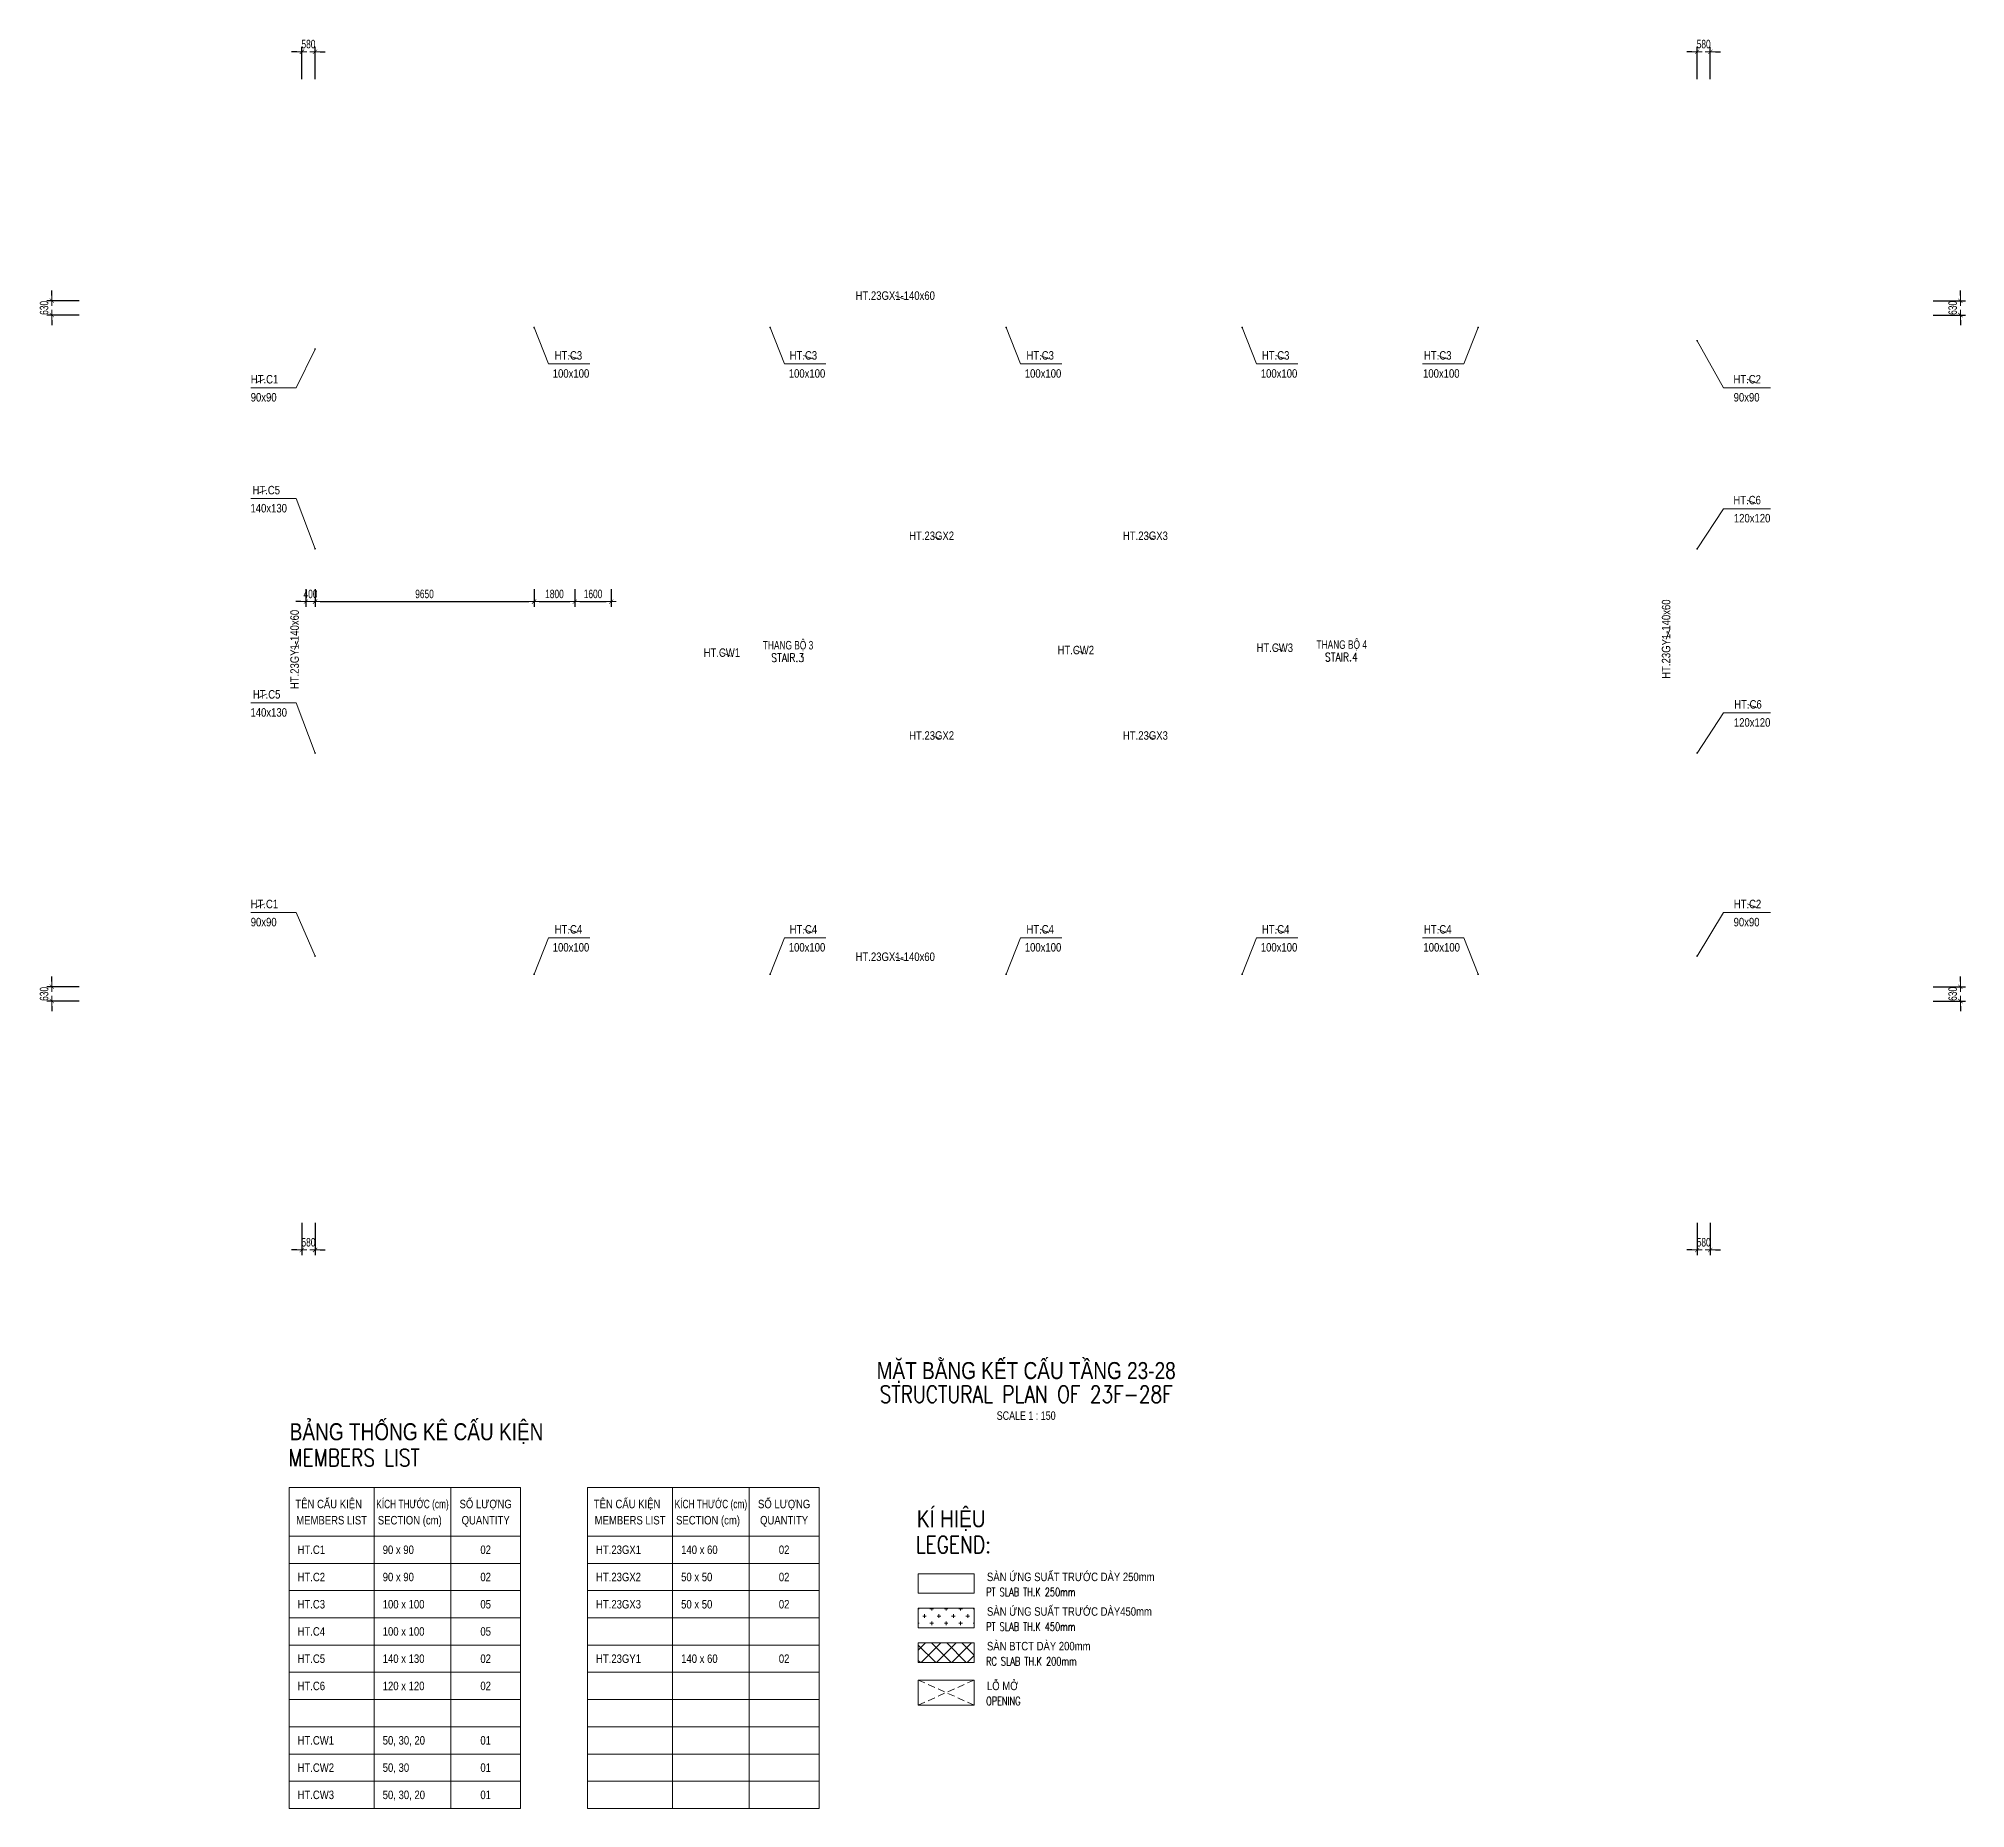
# Model space of a CAD drawing. Header units: millimetres. Extents: x 118516 to 203425, y -27310 to 50684.
import ezdxf
from ezdxf.enums import TextEntityAlignment as Align

# ---------------------------------------------------------------- set-up
doc = ezdxf.new("R2010")
doc.units = ezdxf.units.MM
doc.linetypes.add('DASHED2', pattern=[9.525, 6.35, -3.175])
doc.layers.get('Defpoints').update_dxf_attribs({"color": 151, "lineweight": 9})
for name, color, linetype, lineweight in [('$0$NDC_S_ANNO', 7, 'Continuous', 20), ('$0$NDC_S_DIM', 1, 'Continuous', 15), ('NDC_S_ANNO', 7, 'Continuous', 20), ('NDC_S_BEAM NAME', 7, 'Continuous', 9), ('NDC_S_COLUMN NAME', 7, 'Continuous', 9), ('NDC_S_DIM', 1, 'Continuous', 15), ('NDC_S_ENG TEXT', 2, 'Continuous', 20), ('NDC_S_ENG TITLE', 3, 'Continuous', 20), ('NDC_S_HATCH MATERIAL', 8, 'Continuous', 13), ('NDC_S_LEADER', 1, 'Continuous', 15), ('NDC_S_OPENING', 9, 'DASHED2', 13), ('NDC_S_SLAB', 2, 'Continuous', 20), ('NDC_S_TEXT SYMBOL', 7, 'Continuous', 20), ('NDC_S_VN TEXT', 7, 'Continuous', 20), ('NDC_S_VN TITLE', 6, 'Continuous', 35), ('NDC_Table', 3, 'Continuous', 20)]:
    doc.layers.add(name, color=color, linetype=linetype, lineweight=lineweight)
doc.styles.add('$0$ARIAL', font='arial.ttf', dxfattribs={"width": 0.8})
doc.styles.add('$0$NDC_DIM', font='', dxfattribs={"width": 0.75})
doc.styles.add('$0$NDC_EN TXT', font='romans.shx', dxfattribs={"width": 0.8})
doc.styles.add('NDC_ANNO', font='', dxfattribs={"width": 0.8})
doc.styles.add('NDC_BAR 2', font='romans.shx', dxfattribs={"width": 0.8})
doc.styles.add('NDC_DIM', font='', dxfattribs={"width": 0.75})
doc.styles.add('NDC_EN TXT', font='romans.shx', dxfattribs={"width": 0.8})
doc.styles.add('NDC_VIE TXT', font='arial.ttf', dxfattribs={"width": 0.8})
doc.styles.get('$0$NDC_DIM').set_extended_font_data('Dotum')
doc.styles.get('NDC_ANNO').set_extended_font_data('Dotum')
doc.styles.get('NDC_DIM').set_extended_font_data('Dotum')
doc.dimstyles.new('$0$NDC_dim_iso', dxfattribs={"dimtxt": 2.5, "dimasz": 1, "dimexe": 1.5, "dimexo": 2.5, "dimgap": 1, "dimtad": 1, "dimdec": 0, "dimzin": 0, "dimdsep": 46, "dimtxsty": '$0$NDC_DIM', "dimblk": '$0$DIMMARK', "dimcen": 0.09, "dimdle": 1.2, "dimclrd": 1, "dimclre": 1, "dimclrt": 3, "dimadec": 0, "dimazin": 0, "dimtfac": 1, "dimtdec": 0, "dimtix": 1, "dimtofl": 0, "dimtmove": 0, "dimatfit": 3, "dimfxl": 8, "dimfxlon": 1, "dimtolj": 1, "dimtzin": 0, "dimarcsym": 0})
doc.dimstyles.new('NDC_dim_150', dxfattribs={"dimscale": 150, "dimtxt": 2.5, "dimasz": 1.5, "dimexe": 1.5, "dimexo": 2.5, "dimgap": 1, "dimtad": 1, "dimdec": 0, "dimzin": 0, "dimdsep": 46, "dimtxsty": 'NDC_DIM', "dimblk": 'DIMMARK', "dimcen": 0.09, "dimdle": 1.2, "dimclrd": 1, "dimclre": 1, "dimclrt": 3, "dimadec": 0, "dimazin": 0, "dimtfac": 1, "dimtdec": 0, "dimtix": 1, "dimtofl": 0, "dimtmove": 0, "dimatfit": 3, "dimfxl": 8, "dimfxlon": 1, "dimtolj": 1, "dimtzin": 0, "dimarcsym": 0})
doc.dimstyles.new('NDC_dim_200', dxfattribs={"dimscale": 200, "dimtxt": 2.5, "dimasz": 1.5, "dimexe": 1.5, "dimexo": 2.5, "dimgap": 1, "dimtad": 1, "dimdec": 0, "dimzin": 0, "dimdsep": 46, "dimtxsty": 'NDC_DIM', "dimblk": 'DIMMARK', "dimcen": 0.09, "dimdle": 1.2, "dimclrd": 1, "dimclre": 1, "dimclrt": 3, "dimadec": 0, "dimazin": 0, "dimtfac": 1, "dimtdec": 0, "dimtix": 1, "dimtofl": 0, "dimtmove": 0, "dimatfit": 3, "dimfxl": 6, "dimfxlon": 1, "dimtolj": 1, "dimtzin": 0, "dimarcsym": 0})

# ---------------------------------------------------------------- blocks, each defined once
blk = doc.blocks.new('Drawing name_symbol')
at = {"layer": 'NDC_S_ENG TITLE', "style": 'NDC_EN TXT', "width": 0.8}
blk.add_attdef('SECTDET1', text='', height=5, dxfattribs=at).set_placement((0, 1.01), align=Align.CENTER)
at = {"layer": 'NDC_S_TEXT SYMBOL', "lineweight": 25, "style": 'NDC_ANNO', "width": 0.8}
blk.add_attdef('SSCALE', text='', height=2.5, dxfattribs=at).set_placement((0, -4), align=Align.CENTER)
at = {"layer": 'NDC_S_VN TITLE', "style": 'NDC_VIE TXT', "width": 0.8}
blk.add_attdef('SECTDET2', text='', height=5, dxfattribs=at).set_placement((0, 7.97), align=Align.CENTER)
blk = doc.blocks.new('$0$DIMMARK')
at = {"layer": '$0$NDC_S_DIM', "color": 1}
blk.add_line((-1.5, 0), (1, 0), dxfattribs=at)
at = {"layer": '$0$NDC_S_DIM', "color": 2, "const_width": 0.1}
blk.add_lwpolyline([(-0.42, -0.42), (0.42, 0.42)], dxfattribs=at)
blk = doc.blocks.new('DIMMARK')
at = {"layer": 'NDC_S_DIM', "color": 1}
blk.add_line((-1.5, 0), (1, 0), dxfattribs=at)
at = {"layer": 'NDC_S_DIM', "color": 2, "const_width": 0.1}
blk.add_lwpolyline([(-0.42, -0.42), (0.42, 0.42)], dxfattribs=at)
blk = doc.blocks.new('*D19')
at = {"layer": 'Defpoints', "color": 0, "ltscale": 100, "transparency": 16777216}
for p in [(130300, 26791), (130700, 26791), (130700, 25871)]:
    blk.add_point(p, dxfattribs=at)
at = {"layer": 'NDC_S_DIM', "color": 1, "lineweight": -2, "ltscale": 100, "transparency": 16777216}
for p, q in [((130300, 26416), (130300, 25646)), ((130700, 26416), (130700, 25646)), ((130075, 25871), (129850, 25871)), ((130925, 25871), (131150, 25871))]:
    blk.add_line(p, q, dxfattribs=at)
at = {"layer": 'NDC_S_DIM', "color": 1, "lineweight": -2, "ltscale": 100, "transparency": 16777216, "xscale": 225, "yscale": 225, "zscale": 225}
blk.add_blockref('DIMMARK', (130300, 25871), dxfattribs=at)
at = {"layer": 'NDC_S_DIM', "color": 1, "lineweight": -2, "ltscale": 100, "transparency": 16777216, "xscale": 225, "yscale": 225, "zscale": 225, "rotation": 180}
blk.add_blockref('DIMMARK', (130700, 25871), dxfattribs=at)
at = {"layer": 'NDC_S_DIM', "color": 3, "ltscale": 100, "transparency": 16777216, "insert": (130500, 26208), "char_height": 375, "attachment_point": 5, "style": 'NDC_DIM'}
blk.add_mtext('\\A1;400', dxfattribs=at)
blk = doc.blocks.new('*D20')
at = {"layer": 'Defpoints', "color": 0, "ltscale": 100, "transparency": 16777216}
for p in [(130700, 26791), (140350, 26791), (140350, 25871)]:
    blk.add_point(p, dxfattribs=at)
at = {"layer": 'NDC_S_DIM', "color": 1, "lineweight": -2, "ltscale": 100, "transparency": 16777216}
for p, q in [((130700, 26416), (130700, 25646)), ((140350, 26416), (140350, 25646)), ((130925, 25871), (140125, 25871))]:
    blk.add_line(p, q, dxfattribs=at)
at = {"layer": 'NDC_S_DIM', "color": 1, "lineweight": -2, "ltscale": 100, "transparency": 16777216, "xscale": 225, "yscale": 225, "zscale": 225, "rotation": 180}
blk.add_blockref('DIMMARK', (130700, 25871), dxfattribs=at)
at = {"layer": 'NDC_S_DIM', "color": 1, "lineweight": -2, "ltscale": 100, "transparency": 16777216, "xscale": 225, "yscale": 225, "zscale": 225}
blk.add_blockref('DIMMARK', (140350, 25871), dxfattribs=at)
at = {"layer": 'NDC_S_DIM', "color": 3, "ltscale": 100, "transparency": 16777216, "insert": (135525, 26208), "char_height": 375, "attachment_point": 5, "style": 'NDC_DIM'}
blk.add_mtext('\\A1;9650', dxfattribs=at)
blk = doc.blocks.new('*D21')
at = {"layer": 'Defpoints', "color": 0, "ltscale": 100, "transparency": 16777216}
for p in [(140350, 26791), (142150, 26791), (142150, 25871)]:
    blk.add_point(p, dxfattribs=at)
at = {"layer": 'NDC_S_DIM', "color": 1, "lineweight": -2, "ltscale": 100, "transparency": 16777216}
for p, q in [((140350, 26416), (140350, 25646)), ((142150, 26416), (142150, 25646)), ((140575, 25871), (141925, 25871))]:
    blk.add_line(p, q, dxfattribs=at)
at = {"layer": 'NDC_S_DIM', "color": 1, "lineweight": -2, "ltscale": 100, "transparency": 16777216, "xscale": 225, "yscale": 225, "zscale": 225, "rotation": 180}
blk.add_blockref('DIMMARK', (140350, 25871), dxfattribs=at)
at = {"layer": 'NDC_S_DIM', "color": 1, "lineweight": -2, "ltscale": 100, "transparency": 16777216, "xscale": 225, "yscale": 225, "zscale": 225}
blk.add_blockref('DIMMARK', (142150, 25871), dxfattribs=at)
at = {"layer": 'NDC_S_DIM', "color": 3, "ltscale": 100, "transparency": 16777216, "insert": (141250, 26208), "char_height": 375, "attachment_point": 5, "style": 'NDC_DIM'}
blk.add_mtext('\\A1;1800', dxfattribs=at)
blk = doc.blocks.new('*D22')
at = {"layer": 'Defpoints', "color": 0, "ltscale": 100, "transparency": 16777216}
for p in [(142150, 26791), (143750, 26791), (143750, 25871)]:
    blk.add_point(p, dxfattribs=at)
at = {"layer": 'NDC_S_DIM', "color": 1, "lineweight": -2, "ltscale": 100, "transparency": 16777216}
for p, q in [((142150, 26416), (142150, 25646)), ((143750, 26416), (143750, 25646)), ((142375, 25871), (143525, 25871))]:
    blk.add_line(p, q, dxfattribs=at)
at = {"layer": 'NDC_S_DIM', "color": 1, "lineweight": -2, "ltscale": 100, "transparency": 16777216, "xscale": 225, "yscale": 225, "zscale": 225, "rotation": 180}
blk.add_blockref('DIMMARK', (142150, 25871), dxfattribs=at)
at = {"layer": 'NDC_S_DIM', "color": 1, "lineweight": -2, "ltscale": 100, "transparency": 16777216, "xscale": 225, "yscale": 225, "zscale": 225}
blk.add_blockref('DIMMARK', (143750, 25871), dxfattribs=at)
at = {"layer": 'NDC_S_DIM', "color": 3, "ltscale": 100, "transparency": 16777216, "insert": (142950, 26208), "char_height": 375, "attachment_point": 5, "style": 'NDC_DIM'}
blk.add_mtext('\\A1;1600', dxfattribs=at)
blk = doc.blocks.new('*D11')
at = {"layer": 'Defpoints', "color": 0, "ltscale": 100, "transparency": 16777216}
for p in [(119100, 8900), (135324, 8900), (135324, 8270)]:
    blk.add_point(p, dxfattribs=at)
at = {"layer": 'NDC_S_DIM', "color": 1, "lineweight": -2, "ltscale": 100, "transparency": 16777216}
for p, q in [((119100, 9125), (119100, 9350)), ((120300, 8900), (118875, 8900)), ((120300, 8270), (118875, 8270)), ((119100, 8045), (119100, 7820))]:
    blk.add_line(p, q, dxfattribs=at)
at = {"layer": 'NDC_S_DIM', "color": 1, "lineweight": -2, "ltscale": 100, "transparency": 16777216, "xscale": 225, "yscale": 225, "zscale": 225}
for p, rotation in [((119100, 8900), 270), ((119100, 8270), 90)]:
    blk.add_blockref('DIMMARK', p, dxfattribs=dict(at, rotation=rotation))
at = {"layer": 'NDC_S_DIM', "color": 3, "ltscale": 100, "transparency": 16777216, "insert": (118762, 8585), "char_height": 375, "attachment_point": 5, "rotation": 90, "style": 'NDC_DIM'}
blk.add_mtext('\\A1;630', dxfattribs=at)
blk = doc.blocks.new('*D12')
at = {"layer": 'Defpoints', "color": 0, "ltscale": 100, "transparency": 16777216}
for p in [(135402, 39130), (119100, 38500), (135402, 38500)]:
    blk.add_point(p, dxfattribs=at)
at = {"layer": 'NDC_S_DIM', "color": 1, "lineweight": -2, "ltscale": 100, "transparency": 16777216}
for p, q in [((120300, 39130), (118875, 39130)), ((119100, 39355), (119100, 39580)), ((120300, 38500), (118875, 38500)), ((119100, 38275), (119100, 38050))]:
    blk.add_line(p, q, dxfattribs=at)
at = {"layer": 'NDC_S_DIM', "color": 1, "lineweight": -2, "ltscale": 100, "transparency": 16777216, "xscale": 225, "yscale": 225, "zscale": 225}
for p, rotation in [((119100, 39130), 270), ((119100, 38500), 90)]:
    blk.add_blockref('DIMMARK', p, dxfattribs=dict(at, rotation=rotation))
at = {"layer": 'NDC_S_DIM', "color": 3, "ltscale": 100, "transparency": 16777216, "insert": (118762, 38815), "char_height": 375, "attachment_point": 5, "rotation": 90, "style": 'NDC_DIM'}
blk.add_mtext('\\A1;630', dxfattribs=at)
blk = doc.blocks.new('*D13')
at = {"layer": 'Defpoints', "color": 0, "ltscale": 100, "transparency": 16777216}
for p in [(188189, 8900), (203200, 8900), (188189, 8270)]:
    blk.add_point(p, dxfattribs=at)
at = {"layer": 'NDC_S_DIM', "color": 1, "lineweight": -2, "ltscale": 100, "transparency": 16777216}
for p, q in [((203200, 9125), (203200, 9350)), ((202000, 8900), (203425, 8900)), ((202000, 8270), (203425, 8270)), ((203200, 8045), (203200, 7820))]:
    blk.add_line(p, q, dxfattribs=at)
at = {"layer": 'NDC_S_DIM', "color": 1, "lineweight": -2, "ltscale": 100, "transparency": 16777216, "xscale": 225, "yscale": 225, "zscale": 225}
for p, rotation in [((203200, 8900), 270), ((203200, 8270), 90)]:
    blk.add_blockref('DIMMARK', p, dxfattribs=dict(at, rotation=rotation))
at = {"layer": 'NDC_S_DIM', "color": 3, "ltscale": 100, "transparency": 16777216, "insert": (202862, 8585), "char_height": 375, "attachment_point": 5, "rotation": 90, "style": 'NDC_DIM'}
blk.add_mtext('\\A1;630', dxfattribs=at)
blk = doc.blocks.new('*D14')
at = {"layer": 'Defpoints', "color": 0, "ltscale": 100, "transparency": 16777216}
for p in [(188315, 39130), (203200, 39130), (188315, 38500)]:
    blk.add_point(p, dxfattribs=at)
at = {"layer": 'NDC_S_DIM', "color": 1, "lineweight": -2, "ltscale": 100, "transparency": 16777216}
for p, q in [((202000, 39130), (203425, 39130)), ((203200, 39355), (203200, 39580)), ((202000, 38500), (203425, 38500)), ((203200, 38275), (203200, 38050))]:
    blk.add_line(p, q, dxfattribs=at)
at = {"layer": 'NDC_S_DIM', "color": 1, "lineweight": -2, "ltscale": 100, "transparency": 16777216, "xscale": 225, "yscale": 225, "zscale": 225}
for p, rotation in [((203200, 39130), 270), ((203200, 38500), 90)]:
    blk.add_blockref('DIMMARK', p, dxfattribs=dict(at, rotation=rotation))
at = {"layer": 'NDC_S_DIM', "color": 3, "ltscale": 100, "transparency": 16777216, "insert": (202862, 38815), "char_height": 375, "attachment_point": 5, "rotation": 90, "style": 'NDC_DIM'}
blk.add_mtext('\\A1;630', dxfattribs=at)
blk = doc.blocks.new('*D15')
at = {"layer": 'Defpoints', "color": 0, "ltscale": 100, "transparency": 16777216}
for p in [(130700, 50100), (130120, 33473), (130700, 33473)]:
    blk.add_point(p, dxfattribs=at)
at = {"layer": 'NDC_S_DIM', "color": 1, "lineweight": -2, "ltscale": 100, "transparency": 16777216}
for p, q in [((129895, 50100), (129670, 50100)), ((130120, 48900), (130120, 50325)), ((130700, 48900), (130700, 50325)), ((130925, 50100), (131150, 50100))]:
    blk.add_line(p, q, dxfattribs=at)
at = {"layer": 'NDC_S_DIM', "color": 1, "lineweight": -2, "ltscale": 100, "transparency": 16777216, "xscale": 225, "yscale": 225, "zscale": 225}
blk.add_blockref('DIMMARK', (130120, 50100), dxfattribs=at)
at = {"layer": 'NDC_S_DIM', "color": 1, "lineweight": -2, "ltscale": 100, "transparency": 16777216, "xscale": 225, "yscale": 225, "zscale": 225, "rotation": 180}
blk.add_blockref('DIMMARK', (130700, 50100), dxfattribs=at)
at = {"layer": 'NDC_S_DIM', "color": 3, "ltscale": 100, "transparency": 16777216, "insert": (130410, 50438), "char_height": 375, "attachment_point": 5, "style": 'NDC_DIM'}
blk.add_mtext('\\A1;580', dxfattribs=at)
blk = doc.blocks.new('*D16')
at = {"layer": 'Defpoints', "color": 0, "ltscale": 100, "transparency": 16777216}
for p in [(192180, 50100), (191600, 34011), (192180, 34011)]:
    blk.add_point(p, dxfattribs=at)
at = {"layer": 'NDC_S_DIM', "color": 1, "lineweight": -2, "ltscale": 100, "transparency": 16777216}
for p, q in [((191375, 50100), (191150, 50100)), ((191600, 48900), (191600, 50325)), ((192180, 48900), (192180, 50325)), ((192405, 50100), (192630, 50100))]:
    blk.add_line(p, q, dxfattribs=at)
at = {"layer": 'NDC_S_DIM', "color": 1, "lineweight": -2, "ltscale": 100, "transparency": 16777216, "xscale": 225, "yscale": 225, "zscale": 225}
blk.add_blockref('DIMMARK', (191600, 50100), dxfattribs=at)
at = {"layer": 'NDC_S_DIM', "color": 1, "lineweight": -2, "ltscale": 100, "transparency": 16777216, "xscale": 225, "yscale": 225, "zscale": 225, "rotation": 180}
blk.add_blockref('DIMMARK', (192180, 50100), dxfattribs=at)
at = {"layer": 'NDC_S_DIM', "color": 3, "ltscale": 100, "transparency": 16777216, "insert": (191890, 50438), "char_height": 375, "attachment_point": 5, "style": 'NDC_DIM'}
blk.add_mtext('\\A1;580', dxfattribs=at)
blk = doc.blocks.new('*D17')
at = {"layer": 'Defpoints', "color": 0, "ltscale": 100, "transparency": 16777216}
for p in [(130120, 13835), (130700, 14051), (130700, -2700)]:
    blk.add_point(p, dxfattribs=at)
at = {"layer": 'NDC_S_DIM', "color": 1, "lineweight": -2, "ltscale": 100, "transparency": 16777216}
for p, q in [((130120, -1500), (130120, -2925)), ((130700, -1500), (130700, -2925)), ((129895, -2700), (129670, -2700)), ((130925, -2700), (131150, -2700))]:
    blk.add_line(p, q, dxfattribs=at)
at = {"layer": 'NDC_S_DIM', "color": 1, "lineweight": -2, "ltscale": 100, "transparency": 16777216, "xscale": 225, "yscale": 225, "zscale": 225}
blk.add_blockref('DIMMARK', (130120, -2700), dxfattribs=at)
at = {"layer": 'NDC_S_DIM', "color": 1, "lineweight": -2, "ltscale": 100, "transparency": 16777216, "xscale": 225, "yscale": 225, "zscale": 225, "rotation": 180}
blk.add_blockref('DIMMARK', (130700, -2700), dxfattribs=at)
at = {"layer": 'NDC_S_DIM', "color": 3, "ltscale": 100, "transparency": 16777216, "insert": (130410, -2362), "char_height": 375, "attachment_point": 5, "style": 'NDC_DIM'}
blk.add_mtext('\\A1;580', dxfattribs=at)
blk = doc.blocks.new('*D18')
at = {"layer": 'Defpoints', "color": 0, "ltscale": 100, "transparency": 16777216}
for p in [(191600, 12767), (192180, 12767), (192180, -2700)]:
    blk.add_point(p, dxfattribs=at)
at = {"layer": 'NDC_S_DIM', "color": 1, "lineweight": -2, "ltscale": 100, "transparency": 16777216}
for p, q in [((191600, -1500), (191600, -2925)), ((192180, -1500), (192180, -2925)), ((191375, -2700), (191150, -2700)), ((192405, -2700), (192630, -2700))]:
    blk.add_line(p, q, dxfattribs=at)
at = {"layer": 'NDC_S_DIM', "color": 1, "lineweight": -2, "ltscale": 100, "transparency": 16777216, "xscale": 225, "yscale": 225, "zscale": 225}
blk.add_blockref('DIMMARK', (191600, -2700), dxfattribs=at)
at = {"layer": 'NDC_S_DIM', "color": 1, "lineweight": -2, "ltscale": 100, "transparency": 16777216, "xscale": 225, "yscale": 225, "zscale": 225, "rotation": 180}
blk.add_blockref('DIMMARK', (192180, -2700), dxfattribs=at)
at = {"layer": 'NDC_S_DIM', "color": 3, "ltscale": 100, "transparency": 16777216, "insert": (191890, -2362), "char_height": 375, "attachment_point": 5, "style": 'NDC_DIM'}
blk.add_mtext('\\A1;580', dxfattribs=at)
blk = doc.blocks.new('*U10')
at = {"layer": '$0$NDC_S_ANNO', "ltscale": 0.8, "style": '$0$ARIAL', "width": 0.8, "flags": 1}
blk.add_attdef('CHU_THICH', text='', height=2.5, dxfattribs=at).set_placement((0, 0), align=Align.MIDDLE_CENTER)
at = {"layer": '$0$NDC_S_ANNO', "ltscale": 0.8, "style": '$0$ARIAL', "width": 0.8}
blk.add_attdef('TEN', text='', height=2.5, dxfattribs=at).set_placement((-2.58, 1.03), align=Align.MIDDLE_CENTER)
at = {"layer": 'Defpoints'}
blk.add_leader([(0, 0), (-2.58, 1.03)], dimstyle='$0$NDC_dim_iso', override={"dimgap": 0.625, "dimtad": 0}, dxfattribs=at)
blk = doc.blocks.new('Name col F6-F8')
at = {"layer": 'NDC_S_COLUMN NAME', "xscale": 150, "yscale": 150, "zscale": 150}
for p, values in [((11702, 27667), {'TEN': 'HT.C3'}), ((22056, 27667), {'TEN': 'HT.C3'}), ((32489, 27667), {'TEN': 'HT.C3'}), ((42867, 27667), {'TEN': 'HT.C3'}), ((50009, 27667), {'TEN': 'HT.C3'}), ((63645, 26617), {'TEN': 'HT.C2'}), ((63642, 21290), {'TEN': 'HT.C6'}), ((63679, 12290), {'TEN': 'HT.C6'}), ((63658, 3492), {'TEN': 'HT.C2'}), ((11702, 2378), {'TEN': 'HT.C4'}), ((22056, 2378), {'TEN': 'HT.C4'}), ((32489, 2378), {'TEN': 'HT.C4'}), ((42867, 2378), {'TEN': 'HT.C4'}), ((50009, 2378), {'TEN': 'HT.C4'})]:
    blk.add_blockref('*U10', p, dxfattribs=at).add_auto_attribs(values)
at = {"layer": 'NDC_S_COLUMN NAME'}
ref = blk.add_blockref('*U10', (-2464, 26617), dxfattribs=dict(at, xscale=-150, yscale=150, zscale=150))
ref.add_attrib('TEN', 'HT.C1', dxfattribs={"layer": '$0$NDC_S_ANNO', "ltscale": 0.8, "height": 375, "style": '$0$ARIAL', "width": 0.8}).set_placement((-2077, 26771), align=Align.MIDDLE_CENTER)
ref = blk.add_blockref('*U10', (-2386, 21731), dxfattribs=dict(at, xscale=-150, yscale=150, zscale=150))
ref.add_attrib('TEN', 'HT.C5', dxfattribs={"layer": '$0$NDC_S_ANNO', "ltscale": 0.8, "height": 375, "style": '$0$ARIAL', "width": 0.8}).set_placement((-1999, 21885), align=Align.MIDDLE_CENTER)
ref = blk.add_blockref('*U10', (-2370, 12731), dxfattribs=dict(at, xscale=-150, yscale=150, zscale=150))
ref.add_attrib('TEN', 'HT.C5', dxfattribs={"layer": '$0$NDC_S_ANNO', "ltscale": 0.8, "height": 375, "style": '$0$ARIAL', "width": 0.8}).set_placement((-1983, 12885), align=Align.MIDDLE_CENTER)
ref = blk.add_blockref('*U10', (-2469, 3492), dxfattribs=dict(at, xscale=-150, yscale=150, zscale=150))
ref.add_attrib('TEN', 'HT.C1', dxfattribs={"layer": '$0$NDC_S_ANNO', "ltscale": 0.8, "height": 375, "style": '$0$ARIAL', "width": 0.8}).set_placement((-2082, 3646), align=Align.MIDDLE_CENTER)
at = {"layer": 'NDC_S_COLUMN NAME', "style": 'NDC_VIE TXT', "width": 0.8}
for s, p in [('100x100', (10625, 26837)), ('100x100', (21025, 26837)), ('100x100', (31425, 26837)), ('100x100', (41825, 26837)), ('100x100', (48974, 26837)), ('90x90', (-2685, 25787)), ('90x90', (62660, 25787)), ('140x130', (-2695, 20901)), ('120x120', (62671, 20460)), ('140x130', (-2695, 11901)), ('120x120', (62671, 11460)), ('90x90', (-2684, 2662)), ('90x90', (62659, 2662)), ('100x100', (10625, 1549)), ('100x100', (21025, 1549)), ('100x100', (31425, 1549)), ('100x100', (41825, 1549)), ('100x100', (48991, 1549))]:
    blk.add_text(s, height=375, dxfattribs=at).set_placement(p)
at = {"layer": 'NDC_S_LEADER', "ltscale": 100}
for points in [[(9800, 29050), (10431, 27444), (12254, 27444)], [(20200, 29050), (20831, 27444), (22654, 27444)], [(30600, 29050), (31231, 27444), (33054, 27444)], [(41000, 29050), (41631, 27444), (43454, 27444)], [(51400, 29050), (50769, 27444), (48946, 27444)], [(150, 28100), (-681, 26394), (-2679, 26394)], [(61050, 28469), (62215, 26394), (64288, 26394)], [(150, 19300), (-681, 21508), (-2679, 21508)], [(61050, 19300), (62215, 21067), (64288, 21067)], [(150, 10300), (-681, 12508), (-2679, 12508)], [(61050, 10300), (62215, 12067), (64288, 12067)], [(150, 1353), (-681, 3269), (-2679, 3269)], [(61050, 1353), (62215, 3269), (64288, 3269)], [(9800, 550), (10431, 2156), (12254, 2156)], [(20200, 550), (20831, 2156), (22654, 2156)], [(30600, 550), (31231, 2156), (33054, 2156)], [(41000, 550), (41631, 2156), (43454, 2156)], [(51400, 550), (50769, 2156), (48946, 2156)]]:
    blk.add_leader(points, dimstyle='NDC_dim_200', override={"dimgap": 1, "dimtad": 0, "dimldrblk": 'DotSmall'}, dxfattribs=at)

msp = doc.modelspace()

# ---------------------------------------------------------------- hatches: boundary and pattern name
at = {"layer": 'NDC_S_HATCH MATERIAL', "ltscale": 100}
h = msp.add_hatch(dxfattribs=at)
h.set_pattern_fill('CROSS', color=256, scale=50)
h.set_pattern_definition([(0, (-46675.57, -10259.27), (317.5, 317.5), [158.75, -476.25]), (90, (-46596.2, -10338.65), (-317.5, 317.5), [158.75, -476.25])])
h.paths.add_polyline_path([(157282.3, -18490.2), (157282.3, -19354.3), (159740.6, -19354.3), (159740.6, -18490.2)])
h = msp.add_hatch(dxfattribs=at)
h.set_pattern_fill('ANSI37', color=256, scale=150)
h.set_pattern_definition([(45, (-38597.73, -16184.8), (-336.7596, 336.7596), []), (135, (-38597.73, -16184.8), (-336.7596, -336.7596), [])])
h.paths.add_polyline_path([(157282.3, -20016.2), (157282.3, -20880.3), (159740.6, -20880.3), (159740.6, -20016.2)])

# ---------------------------------------------------------------- linework, layer by layer
at = {"layer": 'NDC_S_OPENING', "ltscale": 50}
for p, q in [((157282.3, -21649.7), (159740.6, -22757.9)), ((157282.3, -22757.9), (159740.6, -21649.7))]:
    msp.add_line(p, q, dxfattribs=at)
at = {"layer": 'NDC_S_SLAB'}
for points in [[(157282.3, -16964.2), (159740.6, -16964.2), (159740.6, -17828.3), (157282.3, -17828.3)], [(157282.3, -18490.2), (159740.6, -18490.2), (159740.6, -19354.3), (157282.3, -19354.3)], [(157282.3, -20016.2), (159740.6, -20016.2), (159740.6, -20880.3), (157282.3, -20880.3)], [(157282.3, -21649.7), (159740.6, -21649.7), (159740.6, -22757.9), (157282.3, -22757.9)]]:
    msp.add_lwpolyline(points, close=True, dxfattribs=at)
at = {"layer": 'NDC_Table'}
for p, q in [((129556.4, -13165.8), (129556.4, -27310)), ((129556.4, -13165.8), (139756.4, -13165.8)), ((133306.4, -13165.8), (133306.4, -27310)), ((136681.4, -13165.8), (136681.4, -27310)), ((139756.4, -13165.8), (139756.4, -27310)), ((142707.4, -13165.8), (142707.4, -27310)), ((142707.4, -13165.8), (152907.4, -13165.8)), ((146457.4, -13165.8), (146457.4, -27310)), ((149832.4, -13165.8), (149832.4, -27310)), ((152907.4, -13165.8), (152907.4, -27310)), ((129556.4, -15310), (139756.4, -15310)), ((142707.4, -15310), (152907.4, -15310)), ((129556.4, -16510), (139756.4, -16510)), ((142707.4, -16510), (152907.4, -16510)), ((129556.4, -17710), (139756.4, -17710)), ((142707.4, -17710), (152907.4, -17710)), ((129556.4, -18910), (139756.4, -18910)), ((142707.4, -18910), (152907.4, -18910)), ((129556.4, -20110), (139756.4, -20110)), ((142707.4, -20110), (152907.4, -20110)), ((129556.4, -21310), (139756.4, -21310)), ((142707.4, -21310), (152907.4, -21310)), ((129556.4, -22510), (139756.4, -22510)), ((142707.4, -22510), (152907.4, -22510)), ((129556.4, -23710), (139756.4, -23710)), ((142707.4, -23710), (152907.4, -23710)), ((129556.4, -24910), (139756.4, -24910)), ((142707.4, -24910), (152907.4, -24910)), ((129556.4, -26110), (139756.4, -26110)), ((142707.4, -26110), (152907.4, -26110)), ((129556.4, -27310), (139756.4, -27310)), ((142707.4, -27310), (152907.4, -27310))]:
    msp.add_line(p, q, dxfattribs=at)

# ---------------------------------------------------------------- block references
at = {"layer": 'NDC_S_ANNO', "xscale": 150, "yscale": 150, "zscale": 150}
msp.add_blockref('Drawing name_symbol', (162036.3, -9585.1), dxfattribs=at).add_auto_attribs({'SECTDET1': 'STRUCTURAL PLAN OF 23F-28F', 'SECTDET2': 'MẶT BẰNG KẾT CẤU TẦNG 23-28', 'SSCALE': 'SCALE 1 : 150'})
at = {"layer": 'NDC_S_BEAM NAME', "xscale": 150, "yscale": 150, "zscale": 150}
for p, values in [((156653.8, 39202.5), {'TEN': 'HT.23GX1-140x60'}), ((158255.2, 28617.2), {'TEN': 'HT.23GX2'}), ((167677.2, 28617.2), {'TEN': 'HT.23GX3'}), ((149013.2, 23470.3), {'TEN': 'HT.CW1'}), ((164610.2, 23581.2), {'TEN': 'HT.CW2'}), ((173378.8, 23685), {'TEN': 'HT.CW3'}), ((158255.2, 19817.2), {'TEN': 'HT.23GX2'}), ((167677.2, 19817.2), {'TEN': 'HT.23GX3'}), ((156653.8, 10067.2), {'TEN': 'HT.23GX1-140x60'})]:
    msp.add_blockref('*U10', p, dxfattribs=at).add_auto_attribs(values)
at = {"layer": 'NDC_S_BEAM NAME', "xscale": 150, "yscale": 150, "zscale": 150, "rotation": 90}
for p in [(129952.8, 24149.1), (190388.2, 24606.3)]:
    msp.add_blockref('*U10', p, dxfattribs=at).add_auto_attribs({'TEN': 'HT.23GY1-140x60'})
at = {"layer": 'NDC_S_VN TEXT'}
msp.add_blockref('Name col F6-F8', (130550, 8900), dxfattribs=at)

# ---------------------------------------------------------------- texts
at = {"layer": 'NDC_S_ENG TEXT', "style": '$0$NDC_EN TXT'}
for s, height, width, p in [('LEGEND:', 750, 0.8, (157167.9, -16059.5)), ('PT SLAB TH.K 250mm', 375, 0.7, (160269.4, -17961)), ('PT SLAB TH.K 450mm', 375, 0.7, (160269.4, -19487)), ('RC SLAB TH.K 200mm', 375, 0.7, (160269.4, -21013)), ('OPENING', 375, 0.7, (160269.4, -22764.4))]:
    msp.add_text(s, height=height, dxfattribs=dict(at, width=width)).set_placement(p)
at = {"layer": 'NDC_S_ENG TITLE', "style": 'NDC_EN TXT', "width": 0.8}
msp.add_text('MEMBERS LIST', height=750, dxfattribs=at).set_placement((129534.4, -12225.5))
at = {"layer": 'NDC_S_VN TEXT'}
for s, style, width, p in [('THANG BỘ 3', 'NDC_VIE TXT', 0.7, (150433, 23763.7)), ('THANG BỘ 4', 'NDC_VIE TXT', 0.7, (174830.7, 23790.7)), ('STAIR.3', 'NDC_BAR 2', 0.8, (150800.8, 23210.7)), ('STAIR.4', 'NDC_BAR 2', 0.8, (175198.5, 23237.7)), ('SÀN ỨNG SUẤT TRƯỚC DÀY 250mm', 'NDC_VIE TXT', 0.8, (160307.7, -17292.2)), ('SÀN ỨNG SUẤT TRƯỚC DÀY450mm', 'NDC_VIE TXT', 0.8, (160307.7, -18818.2)), ('SÀN BTCT DÀY 200mm', 'NDC_VIE TXT', 0.8, (160307.7, -20344.2)), ('LỖ MỞ', 'NDC_VIE TXT', 0.8, (160307.7, -22095.6))]:
    msp.add_text(s, height=375, dxfattribs=dict(at, style=style, width=width)).set_placement(p)
at = {"layer": 'NDC_S_VN TEXT', "style": 'NDC_VIE TXT', "width": 0.8}
for s, p in [('BẢNG THỐNG KÊ CẤU KIỆN', (129584.7, -10334.4)), ('KÍ HIỆU', (157218.1, -14168.4))]:
    msp.add_text(s, height=750, dxfattribs=at).set_placement(p, align=Align.TOP_LEFT)
at = {"layer": 'NDC_S_VN TEXT', "style": 'NDC_VIE TXT'}
for s, width, p in [('TÊN CẤU KIỆN', 0.8, (131300.1, -13893.7)), ('MEMBERS LIST', 0.8, (131431.4, -14607.1)), ('KÍCH THƯỚC (cm)', 0.7, (134993.9, -13893.7)), ('SECTION (cm)', 0.8, (134875, -14607.1)), ('SỐ LƯỢNG', 0.8, (138218.9, -13893.7)), ('QUANTITY', 0.8, (138218.9, -14607.1)), ('TÊN CẤU KIỆN', 0.8, (144451.1, -13893.7)), ('MEMBERS LIST', 0.8, (144582.4, -14607.1)), ('KÍCH THƯỚC (cm)', 0.7, (148144.9, -13893.7)), ('SECTION (cm)', 0.8, (148016.8, -14607.1)), ('SỐ LƯỢNG', 0.8, (151369.9, -13893.7)), ('QUANTITY', 0.8, (151369.9, -14607.1)), ('02', 0.8, (138218.9, -15910)), ('02', 0.8, (151369.9, -15910)), ('02', 0.8, (138218.9, -17110)), ('02', 0.8, (151369.9, -17110)), ('05', 0.8, (138218.9, -18310)), ('02', 0.8, (151369.9, -18310)), ('05', 0.8, (138218.9, -19510)), ('02', 0.8, (138218.9, -20710)), ('02', 0.8, (151369.9, -20710)), ('02', 0.8, (138218.9, -21910)), ('01', 0.8, (138218.9, -24310)), ('01', 0.8, (138218.9, -25510)), ('01', 0.8, (138218.9, -26710))]:
    msp.add_text(s, height=375, dxfattribs=dict(at, width=width)).set_placement(p, align=Align.MIDDLE_CENTER)
at = {"layer": 'NDC_S_VN TEXT', "style": 'NDC_VIE TXT', "width": 0.8}
for s, p in [('HT.C1', (129931.4, -15910)), ('90 x 90', (133681.4, -15910)), ('HT.23GX1', (143082.4, -15910)), ('140 x 60', (146832.4, -15910)), ('HT.C2', (129931.4, -17110)), ('90 x 90', (133681.4, -17110)), ('HT.23GX2', (143082.4, -17110)), ('50 x 50', (146832.4, -17110)), ('HT.C3', (129931.4, -18310)), ('100 x 100', (133681.4, -18310)), ('HT.23GX3', (143082.4, -18310)), ('50 x 50', (146832.4, -18310)), ('HT.C4', (129931.4, -19510)), ('100 x 100', (133681.4, -19510)), ('HT.C5', (129931.4, -20710)), ('140 x 130', (133681.4, -20710)), ('HT.23GY1', (143082.4, -20710)), ('140 x 60', (146832.4, -20710)), ('HT.C6', (129931.4, -21910)), ('120 x 120', (133681.4, -21910)), ('HT.CW1', (129931.4, -24310)), ('50, 30, 20', (133681.4, -24310)), ('HT.CW2', (129931.4, -25510)), ('50, 30', (133681.4, -25510)), ('HT.CW3', (129931.4, -26710)), ('50, 30, 20', (133681.4, -26710))]:
    msp.add_text(s, height=375, dxfattribs=at).set_placement(p, align=Align.MIDDLE_LEFT)

# ---------------------------------------------------------------- dimensions: what is measured, and where the dimension line sits
at = {"layer": 'NDC_S_DIM', "ltscale": 100}
for base, p1, p2, picture, middle in [((130700, 50100), (130120, 33472.8), (130700, 33472.8), '*D15', (130410, 50437.8)), ((192180, 50100), (191600, 34010.5), (192180, 34010.5), '*D16', (191890, 50437.8)), ((130700, 25870.6), (130300, 26791), (130700, 26791), '*D19', (130500, 26208.3)), ((140350, 25870.6), (130700, 26791), (140350, 26791), '*D20', (135525, 26208.3)), ((142150, 25870.6), (140350, 26791), (142150, 26791), '*D21', (141250, 26208.3)), ((143750, 25870.6), (142150, 26791), (143750, 26791), '*D22', (142950, 26208.3)), ((130700, -2700), (130120, 13834.8), (130700, 14051.1), '*D17', (130410, -2362.2)), ((192180, -2700), (191600, 12767.1), (192180, 12767.1), '*D18', (191890, -2362.2))]:
    dim = msp.add_linear_dim(base=base, p1=p1, p2=p2, dimstyle='NDC_dim_150', dxfattribs=at)
    dim.commit()
    dim.dimension.update_dxf_attribs({"geometry": picture, "text_midpoint": middle})
for base, p1, p2, picture, middle in [((119100, 38500), (135401.9, 39130), (135401.9, 38500), '*D12', (118762.2, 38815)), ((203200, 39130), (188315.4, 38500), (188315.4, 39130), '*D14', (202862.2, 38815)), ((119100, 8900), (135324, 8270), (135324, 8900), '*D11', (118762.2, 8585)), ((203200, 8900), (188188.6, 8270), (188188.6, 8900), '*D13', (202862.2, 8585))]:
    dim = msp.add_linear_dim(base=base, p1=p1, p2=p2, angle=90, dimstyle='NDC_dim_150', dxfattribs=at)
    dim.commit()
    dim.dimension.update_dxf_attribs({"geometry": picture, "text_midpoint": middle})

doc.saveas('drawing.dxf')
